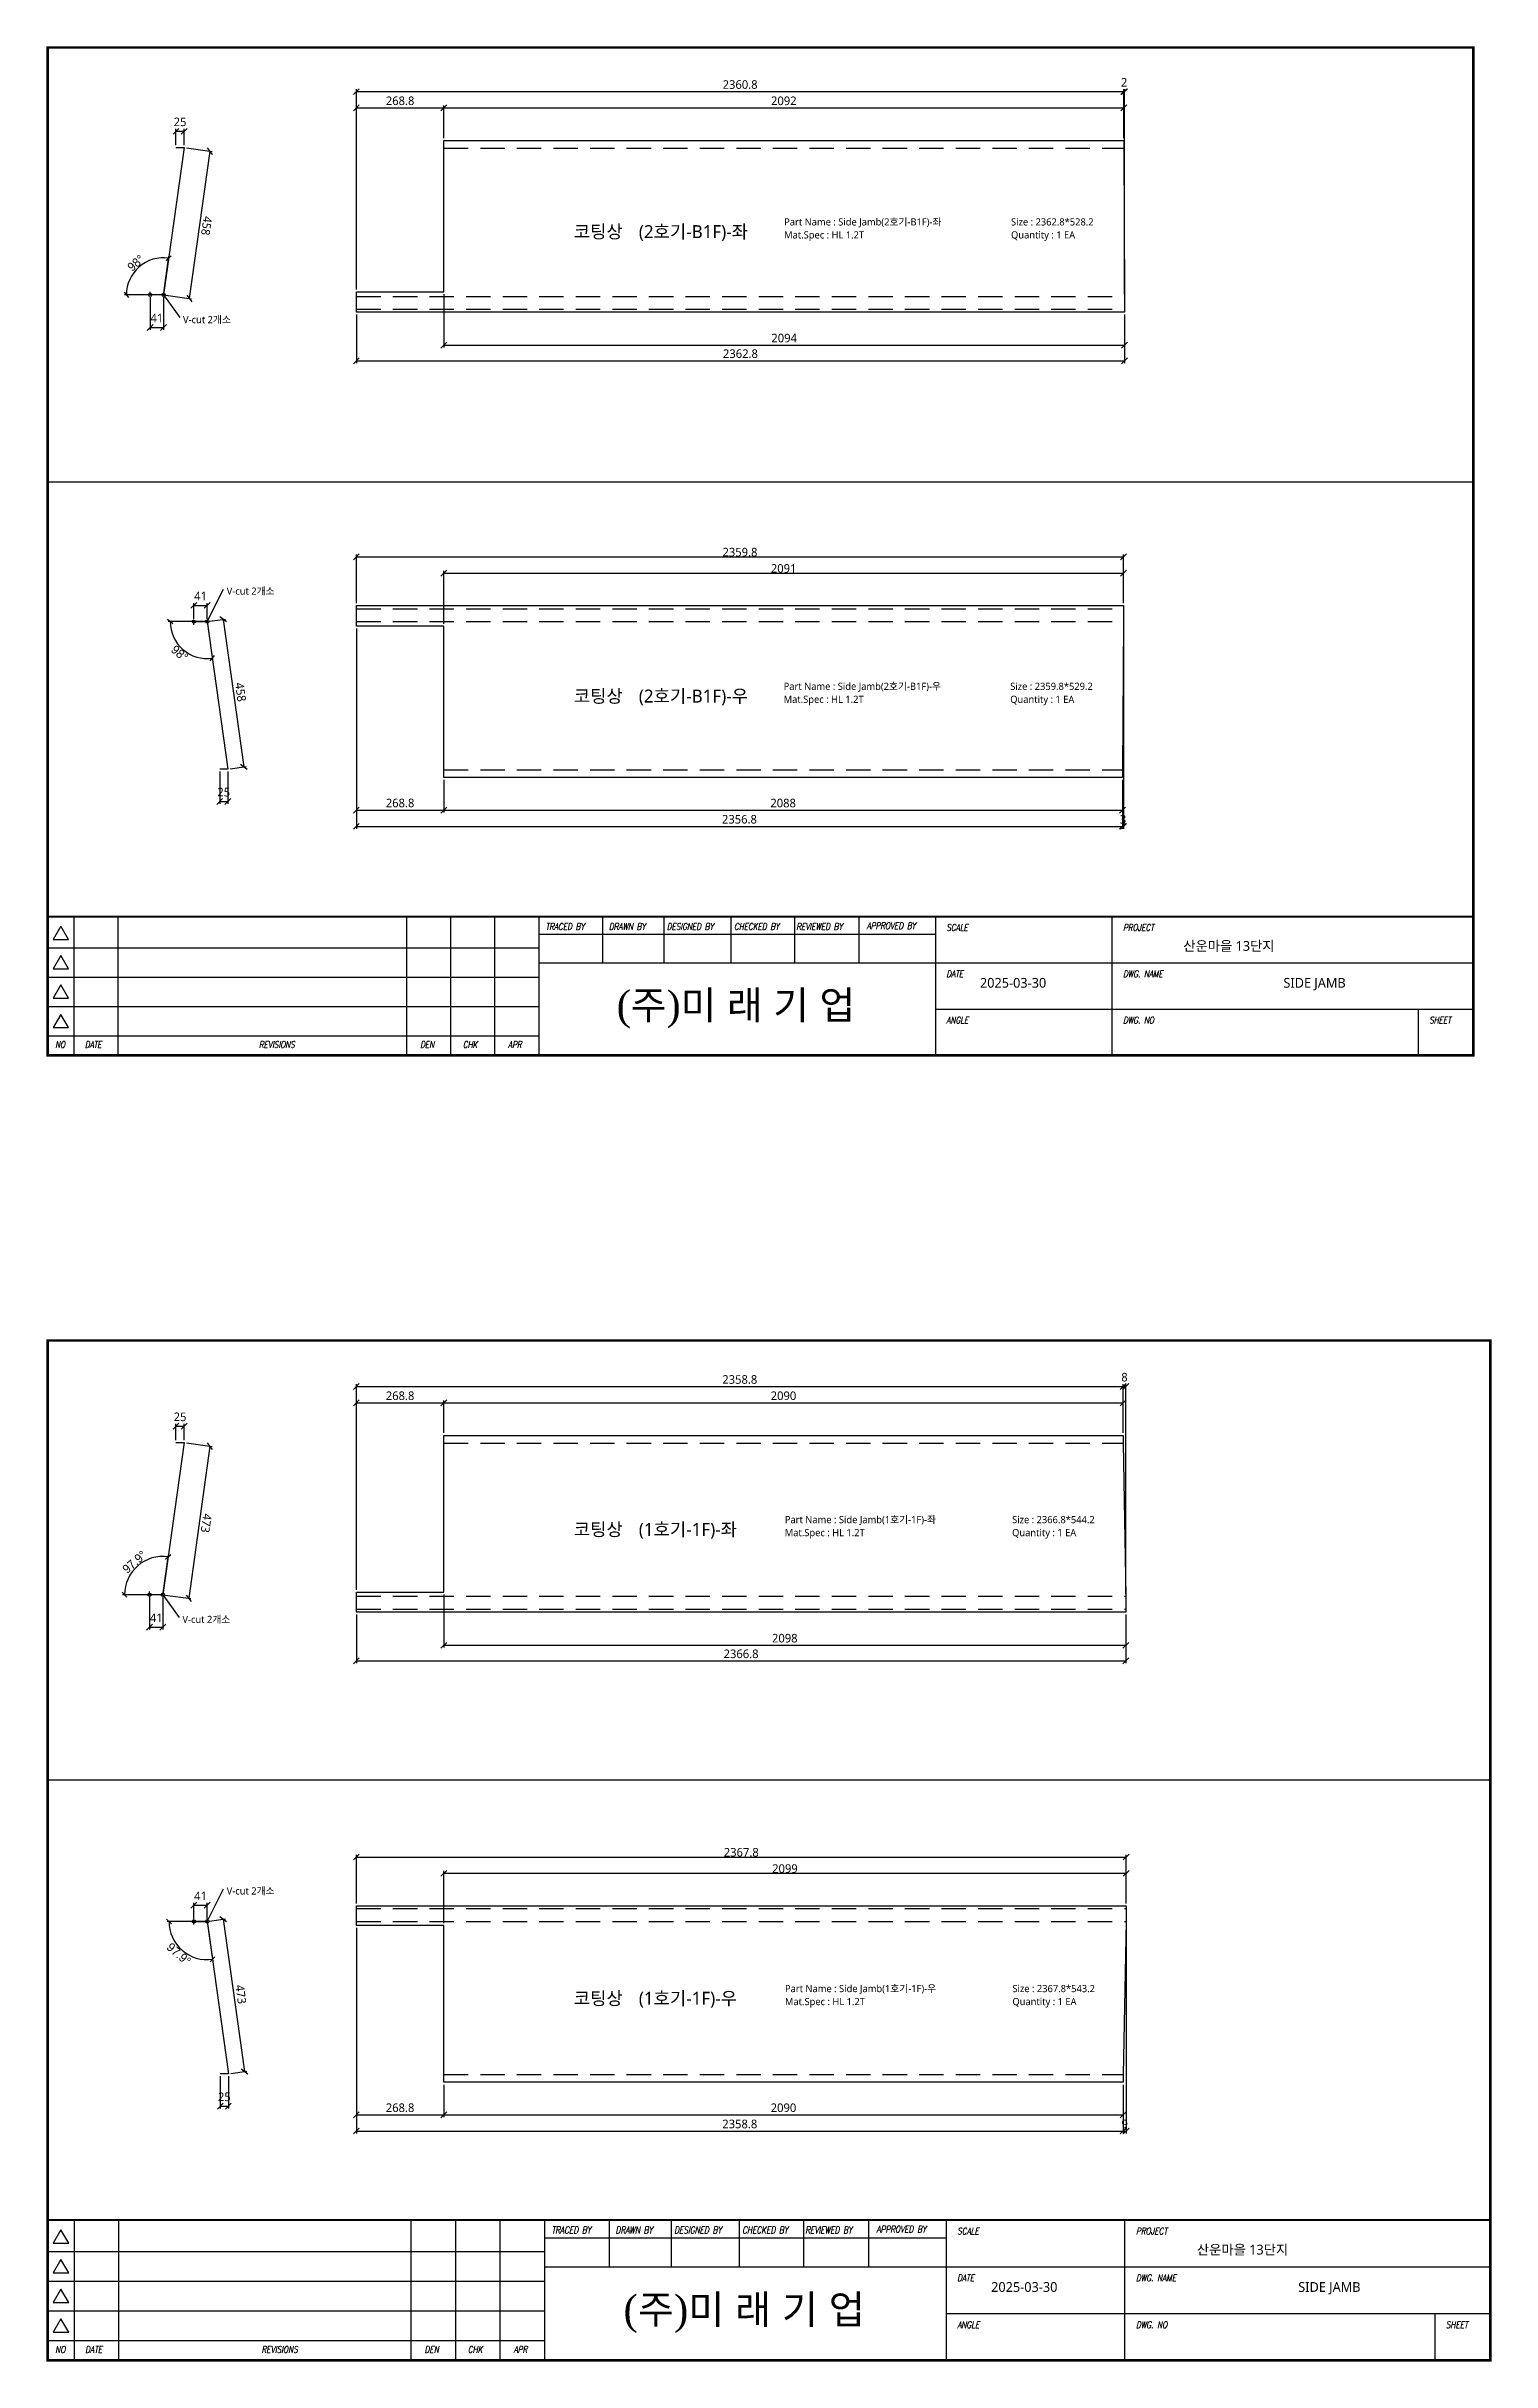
# Model space of a CAD drawing. Extents: x 674 to 10492, y -109346 to 1748.
# Drawn here: x 6046 to 10492, y -33356 to -26231 of the extents above; entities that cross this region are included whole.
import ezdxf
from ezdxf.enums import TextEntityAlignment as Align

# ---------------------------------------------------------------- set-up
doc = ezdxf.new("R2010")
doc.units = 0
doc.header["$LTSCALE"] = 10
doc.header["$MEASUREMENT"] = 0
doc.linetypes.add('DASHED2', pattern=[0.375, 0.25, -0.125])
doc.layers.get('0').update_dxf_attribs({"linetype": 'CONTINUOUS'})
for name, color, linetype in [('22', 8, 'DASHED2'), ('dim', 3, 'CONTINUOUS'), ('FROM', 7, 'CONTINUOUS'), ('레이져', 7, 'CONTINUOUS')]:
    doc.layers.add(name, color=color, linetype=linetype)
doc.styles.add('G1', font='batang.ttc', dxfattribs={"height": 20})
doc.styles.add('ITALICT', font='italict')
doc.styles.add('JKW', font='')
doc.styles.add('MIRAESTYLE', font='gulim.ttc')
doc.styles.add('YCKIM', font='gulim.ttc')
doc.styles.get('JKW').set_extended_font_data('NanumGothic')
doc.dimstyles.new('MIRAE', dxfattribs={"dimscale": 100, "dimtxt": 0.25, "dimasz": 0.15, "dimexe": 0.06, "dimexo": 0.06, "dimgap": 0.07, "dimtad": 1, "dimdec": 1, "dimtxsty": 'YCKIM', "dimblk": 'OBLIQUE', "dimcen": 2.5, "dimclrd": 3, "dimclre": 3, "dimclrt": 256, "dimadec": 1, "dimazin": 3, "dimtfac": 0.5, "dimtix": 1, "dimtmove": 0, "dimatfit": 3, "dimldrblk": 'OBLIQUE'})
doc.dimstyles.get("Standard").update_dxf_attribs({"dimtxt": 2.5, "dimasz": 2.5, "dimexe": 1.25, "dimexo": 0.625, "dimtad": 1, "dimtxsty": 'MIRAESTYLE', "dimcen": 2.5, "dimazin": 3, "dimtfac": 1, "dimtmove": 0, "dimatfit": 3})
doc.dimstyles.new('미래', dxfattribs={"dimscale": 120, "dimtxt": 0.2, "dimasz": 0.15, "dimexe": 0.06, "dimexo": 0.06, "dimgap": 0.07, "dimtad": 1, "dimdec": 1, "dimlfac": -1, "dimtxsty": 'JKW', "dimblk": 'OBLIQUE', "dimcen": 2.5, "dimclrd": 3, "dimclre": 3, "dimclrt": 256, "dimadec": 1, "dimazin": 2, "dimtfac": 0.5, "dimtmove": 1, "dimatfit": 3, "dimarcsym": 1})

# ---------------------------------------------------------------- blocks, each defined once
blk = doc.blocks.new('_OBLIQUE')
at = {"color": 0, "linetype": 'ByBlock'}
blk.add_line((-0.5, -0.5), (0.5, 0.5), dxfattribs=at)
blk = doc.blocks.new('3')
at = {"layer": 'FROM', "color": 7}
blk.add_line((25823.5, 11169), (25823.5, 11496.2), dxfattribs=at)
at = {"layer": 'FROM', "color": 2}
for p, q in [((25885.8, 11169), (25885.8, 11496.2)), ((25989.7, 11169), (25989.7, 11496.2)), ((26670, 11169), (26670, 11496.2)), ((26773.9, 11169), (26773.9, 11496.2)), ((26877.7, 11169), (26877.7, 11496.2)), ((25823.5, 11422.9), (26981.6, 11422.9)), ((25823.5, 11353.6), (26981.6, 11353.6)), ((25823.5, 11284.4), (26981.6, 11284.4)), ((25823.5, 11215.1), (26981.6, 11215.1))]:
    blk.add_line(p, q, dxfattribs=at)
at = {"layer": 'FROM', "color": 0}
for p, q in [((26981.6, 11169), (26981.6, 11496.2)), ((27131.3, 11496.2), (27131.3, 11387.2)), ((27276.5, 11387.2), (27276.5, 11496.2)), ((27434, 11496.2), (27434, 11387.2)), ((27583.7, 11496.2), (27583.7, 11387.2)), ((27735.3, 11496.2), (27735.3, 11387.2)), ((27915.7, 11496.2), (27915.7, 11169)), ((28332.2, 11169), (28332.2, 11496.2)), ((26981.6, 11454.7), (27915.7, 11454.7)), ((26981.6, 11387.2), (29183.5, 11387.2)), ((27915.7, 11278.1), (29183.5, 11278.1))]:
    blk.add_line(p, q, dxfattribs=at)
at = {"layer": 'FROM'}
blk.add_line((29053.7, 11278.1), (29053.7, 11169), dxfattribs=at)
at = {"layer": 'FROM', "color": 0, "const_width": 5.89}
blk.add_lwpolyline([(25823.5, 11169), (29183.5, 11169), (29183.5, 13545), (25823.5, 13545)], close=True, dxfattribs=at)
at = {"layer": 'FROM', "color": 0, "const_width": 4.87}
blk.add_lwpolyline([(25823.5, 11496.2), (29183.5, 11496.2)], dxfattribs=at)
at = {"layer": 'FROM', "color": 2}
for points in [[(25854.7, 11473.5), (25836.7, 11442.3), (25872.7, 11442.3)], [(25854.7, 11404.3), (25836.7, 11373.1), (25872.7, 11373.1)], [(25854.7, 11335), (25836.7, 11303.8), (25872.7, 11303.8)], [(25854.7, 11265.7), (25836.7, 11234.6), (25872.7, 11234.6)]]:
    blk.add_lwpolyline(points, close=True, dxfattribs=at)
at = {"layer": 'FROM', "color": 4, "style": 'ITALICT', "width": 0.8}
for s, height, p in [('TRACED BY', 15.58, (26997.2, 11465)), ('DRAWN BY', 15.58, (27146.3, 11465)), ('DESIGNED BY', 15.583, (27282.8, 11465)), ('CHECKED BY', 15.58, (27441.2, 11465)), ('REVIEWED BY', 15.583, (27587.9, 11465)), ('APPROVED BY', 15.583, (27753.8, 11466.9)), ('SCALE', 15.58, (27941.7, 11462.5)), ('PROJECT', 15.58, (28358.1, 11462.5)), ('DATE', 15.58, (27941.7, 11353.4)), ('DWG. NAME', 15.58, (28358.1, 11353.4)), ('ANGLE', 15.58, (27941.7, 11244.4)), ('DWG. NO', 15.58, (28358.1, 11244.4)), ('SHEET', 15.58, (29079.6, 11244.4)), ('NO', 15.58, (25841.2, 11186.7)), ('DATE', 15.58, (25911.2, 11186.7)), ('REVISIONS', 15.58, (26321.6, 11186.7)), ('DEN', 15.58, (26701.4, 11186.7)), ('CHK', 15.58, (26802.1, 11186.7)), ('APR', 15.58, (26908.6, 11186.7))]:
    blk.add_text(s, height=height, dxfattribs=at).set_placement(p)
blk = doc.blocks.new('side_frame')
at = {"color": 8}
blk.add_line((4556.9, 1833.1), (0, 1833.1), dxfattribs=at)
at = {"xscale": 1.356231088589885, "yscale": 1.356231088589885, "zscale": 1.356231088589885}
blk.add_blockref('3', (-35022.6, -15147.7), dxfattribs=at)
at = {"style": 'G1'}
blk.add_text('(주)미 래 기 업', height=90.59, dxfattribs=at).set_placement((2199.9, 152.1), align=Align.MIDDLE)

msp = doc.modelspace()

# ---------------------------------------------------------------- linework, layer by layer
for p, q in [((6470, -26542), (6406.6, -26995.59)), ((6445, -26542), (6470, -26542)), ((6365.6, -26995.59), (6365.6, -26986.59)), ((6406.6, -26995.59), (6365.6, -26995.59)), ((6500, -28011), (6500, -28001)), ((6500, -28001), (6541, -28001)), ((6541, -28001), (6604.4, -28454.59)), ((6604.4, -28454.59), (6579.4, -28454.59)), ((6470, -30527), (6404.76, -30995.48)), ((6445, -30527), (6470, -30527)), ((6363.76, -30995.48), (6363.76, -30985.48)), ((6404.76, -30995.48), (6363.76, -30995.48)), ((6500, -32010), (6500, -32001)), ((6500, -32001), (6541, -32001)), ((6541, -32001), (6606.24, -32469.48)), ((6606.24, -32469.48), (6581.24, -32469.48))]:
    msp.add_line(p, q)
at = {"color": 6}
for centre in [(6365.6, -26995.59), (6406.6, -26995.59), (6500, -28001), (6541, -28001), (6363.76, -30995.48), (6404.76, -30995.48), (6500, -32001), (6541, -32001)]:
    msp.add_circle(centre, 5, dxfattribs=at)
at = {"layer": '22', "ltscale": 30}
for p, q in [((7268.8, -26543.8), (9360.8, -26543.8)), ((7000, -27000), (9362.8, -27000)), ((7000, -27039.8), (9362.8, -27039.8)), ((7000, -27961.2), (9359.8, -27961.2)), ((7000, -28001), (9359.8, -28001)), ((7268.8, -28457.2), (9356.8, -28457.2)), ((7268.8, -30528.8), (9358.8, -30528.8)), ((7000, -31000), (9366.8, -31000)), ((7000, -31039.8), (9366.8, -31039.8)), ((7000, -31961.2), (9367.8, -31961.2)), ((7000, -32001), (9367.8, -32001)), ((7268.8, -32472.2), (9358.8, -32472.2))]:
    msp.add_line(p, q, dxfattribs=at)
at = {"layer": '레이져'}
for p, q in [((7268.8, -26520), (9360.8, -26520)), ((7268.8, -26543.8), (7268.8, -26520)), ((7268.8, -26986.4), (7268.8, -26543.8)), ((7268.8, -26543.8), (7268.8, -26543.8)), ((9360.8, -26520), (9360.8, -26543.8)), ((9360.8, -26543.8), (9362.8, -27000)), ((7000, -27000), (7000, -26986.4)), ((7000, -26986.4), (7268.8, -26986.4)), ((7000, -27039.8), (7000, -27000)), ((9362.8, -27000), (9362.8, -27039.8)), ((7000, -27048.2), (7000, -27039.8)), ((9362.8, -27048.2), (7000, -27048.2)), ((9362.8, -27039.8), (9362.8, -27048.2)), ((7000, -27951.8), (9359.8, -27951.8)), ((7000, -27961.2), (7000, -27951.8)), ((7000, -28001), (7000, -27961.2)), ((7000, -28014.6), (7000, -28001)), ((9359.8, -28001), (9356.8, -28457.2)), ((9359.8, -27951.8), (9359.8, -27961.2)), ((9359.8, -27961.2), (9359.8, -28001)), ((7268.8, -28014.6), (7000, -28014.6)), ((7268.8, -28457.2), (7268.8, -28014.6)), ((7268.8, -28481), (7268.8, -28457.2)), ((9356.8, -28481), (7268.8, -28481)), ((9356.8, -28457.2), (9356.8, -28481)), ((9356.8, -28481), (9356.8, -28481)), ((7268.8, -30505), (9358.8, -30505)), ((7268.8, -30528.8), (7268.8, -30505)), ((7268.8, -30987.5), (7268.8, -30528.8)), ((7268.8, -30528.8), (7268.8, -30528.8)), ((9358.8, -30505), (9358.8, -30528.8)), ((9358.8, -30528.8), (9366.8, -31000)), ((7000, -31000), (7000, -30987.5)), ((7000, -30987.5), (7268.8, -30987.5)), ((7000, -31039.8), (7000, -31000)), ((7000, -31049.2), (7000, -31039.8)), ((9366.8, -31049.2), (7000, -31049.2)), ((9366.8, -31000), (9366.8, -31039.8)), ((9366.8, -31039.8), (9366.8, -31049.2)), ((7000, -31952.8), (9367.8, -31952.8)), ((7000, -31961.2), (7000, -31952.8)), ((7000, -32001), (7000, -31961.2)), ((9367.8, -31952.8), (9367.8, -31961.2)), ((9367.8, -31961.2), (9367.8, -32001)), ((7000, -32013.5), (7000, -32001)), ((7268.8, -32013.5), (7000, -32013.5)), ((7268.8, -32472.2), (7268.8, -32013.5)), ((9367.8, -32001), (9358.8, -32472.2)), ((7268.8, -32496), (7268.8, -32472.2)), ((9358.8, -32472.2), (9358.8, -32496)), ((9358.8, -32496), (7268.8, -32496)), ((9358.8, -32496), (9358.8, -32496))]:
    msp.add_line(p, q, dxfattribs=at)

# ---------------------------------------------------------------- block references
for p, xscale, yscale in [((6050, -29335.8, 0.96), 0.9624548736462094, 0.9624548736462094), ((6050, -33351.8, 0.97), 0.9740072202166065, 0.9740072202166065)]:
    msp.add_blockref('side_frame', p, dxfattribs=dict(xscale=xscale, yscale=yscale))

# ---------------------------------------------------------------- texts
at = {"style": 'JKW'}
for s, height, p in [('코팅상', 40, (7668.8, -26800.87)), ('Part Name : Side Jamb(2호기-B1F)-좌', 22, (8315.8, -26770.87)), ('Size : 2362.8*528.2 ', 22, (9013.8, -26770.87)), ('Mat.Spec : HL 1.2T ', 22, (8315.8, -26810.87)), ('Quantity : 1 EA ', 22, (9013.8, -26810.87)), ('코팅상', 40, (7668.8, -28230)), ('Part Name : Side Jamb(2호기-B1F)-우', 22, (8314.3, -28200)), ('Size : 2359.8*529.2 ', 22, (9011.3, -28200)), ('Mat.Spec : HL 1.2T ', 22, (8314.3, -28240)), ('Quantity : 1 EA ', 22, (9011.3, -28240)), ('산운마을 13단지', 30, (9543.71, -28998.94)), ('2025-03-30', 30, (8918.12, -29112.51)), ('SIDE JAMB', 30, (9851.7, -29112.51)), ('코팅상', 40, (7668.8, -30794.35)), ('Part Name : Side Jamb(1호기-1F)-좌', 22, (8317.8, -30764.35)), ('Size : 2366.8*544.2 ', 22, (9017.13, -30764.35)), ('Mat.Spec : HL 1.2T ', 22, (8317.8, -30804.35)), ('Quantity : 1 EA ', 22, (9017.13, -30804.35)), ('Part Name : Side Jamb(1호기-1F)-우', 22, (8318.3, -32207.5)), ('Size : 2367.8*543.2 ', 22, (9017.97, -32207.5)), ('코팅상', 40, (7668.8, -32237.5)), ('Mat.Spec : HL 1.2T ', 22, (8318.3, -32247.5)), ('Quantity : 1 EA ', 22, (9017.97, -32247.5)), ('산운마을 13단지', 30, (9585.65, -33010.9)), ('2025-03-30', 30, (8952.54, -33125.83)), ('SIDE JAMB', 30, (9897.33, -33125.83))]:
    msp.add_text(s, height=height, dxfattribs=at).set_placement(p, align=Align.MIDDLE_LEFT)
at = {"char_height": 22, "attachment_point": 1, "style": 'JKW'}
for insert in [(6466.6, -27060.59), (6601, -27896), (6464.76, -31060.48), (6601, -31896)]:
    msp.add_mtext('V-cut 2개소', dxfattribs=dict(at, insert=insert))
at = {"layer": '레이져', "style": 'JKW'}
for s, p in [('(2호기-B1F)-좌', (7868.8, -26800.87)), ('(2호기-B1F)-우', (7868.8, -28230)), ('(1호기-1F)-좌', (7868.8, -30794.35)), ('(1호기-1F)-우', (7868.8, -32237.5))]:
    msp.add_text(s, height=40, dxfattribs=at).set_placement(p, align=Align.MIDDLE_LEFT)

# ---------------------------------------------------------------- dimensions: what is measured, and where the dimension line sits
for base, line1, line2 in [((6392.2, -26882.19), ((6365.6, -26995.59), (6406.6, -26995.59)), ((6406.6, -26995.59), (6470, -26542))), ((6531.6, -28114.4), ((6541, -28001), (6604.4, -28454.59)), ((6541, -28001), (6500, -28001))), ((6390.82, -30878.36), ((6363.76, -30995.48), (6404.76, -30995.48)), ((6404.76, -30995.48), (6470, -30527))), ((6532.06, -32118.12), ((6541, -32001), (6606.24, -32469.48)), ((6541, -32001), (6500, -32001)))]:
    msp.add_angular_dim_2l(base=base, line1=line1, line2=line2, dimstyle='mirae', override={"dimtxt": 0.27, "dimgap": 0.02, "dimdec": 0, "dimlfac": 1, "dimdsep": 46, "dimclrt": 7}).render()
at = {"layer": 'dim'}
for base, p1, p2, override in [((7000, -26370), (7000, -26986.4), (9360.8, -26520), {"dimtxt": 0.22, "dimgap": 0.07, "dimdec": 1, "dimlfac": 1, "dimdsep": 46, "dimclrt": 7}), ((9360.8, -26370), (9360.8, -26520), (9362.8, -27000), {"dimtxt": 0.22, "dimgap": 0.07, "dimdec": 1, "dimlfac": 1, "dimdsep": 46, "dimclrt": 7}), ((7000, -26420), (7000, -26986.4), (7268.8, -26520), {"dimtxt": 0.22, "dimgap": 0.07, "dimdec": 1, "dimlfac": 1, "dimdsep": 46, "dimclrt": 7}), ((7268.8, -26420), (7268.8, -26520), (9360.8, -26520), {"dimtxt": 0.22, "dimgap": 0.07, "dimdec": 1, "dimlfac": 1, "dimdsep": 46, "dimclrt": 7}), ((6445, -26492), (6445, -26542), (6470, -26542), {"dimtxt": 0.22, "dimgap": 0.07, "dimdec": 1, "dimlfac": 1, "dimdsep": 46, "dimclrt": 7}), ((6365.6, -27095.59), (6365.6, -26995.59), (6406.6, -26995.59), {"dimtxt": 0.22, "dimgap": 0.07, "dimdec": 1, "dimlfac": 1, "dimdsep": 46, "dimclrt": 7}), ((7268.8, -27150), (7268.8, -26986.4), (9362.8, -27048.2), {"dimtxt": 0.22, "dimgap": 0.07, "dimdec": 1, "dimlfac": 1, "dimdsep": 46, "dimclrt": 7}), ((7000, -27198.2), (7000, -27048.2), (9362.8, -27048.2), {"dimtxt": 0.22, "dimgap": 0.07, "dimdec": 1, "dimlfac": 1, "dimdsep": 46, "dimclrt": 7}), ((7000, -27801.8), (7000, -27951.8), (9359.8, -27951.8), {"dimtxt": 0.22, "dimgap": 0.01, "dimdec": 1, "dimlfac": 1, "dimdsep": 46, "dimclrt": 7}), ((7268.8, -27851.8), (7268.8, -28014.6), (9359.8, -27951.8), {"dimtxt": 0.22, "dimgap": 0.01, "dimdec": 1, "dimlfac": 1, "dimdsep": 46, "dimclrt": 7}), ((6500, -27951), (6500, -28001), (6541, -28001), {"dimtxt": 0.22, "dimgap": 0.07, "dimdec": 1, "dimlfac": 1, "dimdsep": 46, "dimclrt": 7}), ((9356.8, -28631), (9356.8, -28481), (9359.8, -28001), {"dimtxt": 0.22, "dimgap": 0.01, "dimdec": 1, "dimlfac": 1, "dimdsep": 46, "dimclrt": 7}), ((7000, -28581), (7000, -28014.6), (7268.8, -28481), {"dimtxt": 0.22, "dimgap": 0.07, "dimdec": 1, "dimlfac": 1, "dimdsep": 46, "dimclrt": 7}), ((7000, -28631), (7000, -28014.6), (9356.8, -28481), {"dimtxt": 0.22, "dimgap": 0.07, "dimdec": 1, "dimlfac": 1, "dimdsep": 46, "dimclrt": 7}), ((6579.4, -28554.59), (6579.4, -28454.59), (6604.4, -28454.59), {"dimtxt": 0.22, "dimgap": 0.07, "dimdec": 1, "dimlfac": 1, "dimdsep": 46, "dimclrt": 7}), ((7268.8, -28581), (7268.8, -28481), (9356.8, -28481), {"dimtxt": 0.22, "dimgap": 0.07, "dimdec": 1, "dimlfac": 1, "dimdsep": 46, "dimclrt": 7}), ((7000, -30355), (7000, -30987.5), (9358.8, -30505), {"dimtxt": 0.22, "dimgap": 0.07, "dimdec": 1, "dimlfac": 1, "dimdsep": 46, "dimclrt": 7}), ((9358.8, -30355), (9358.8, -30505), (9366.8, -31000), {"dimtxt": 0.22, "dimgap": 0.07, "dimdec": 1, "dimlfac": 1, "dimdsep": 46, "dimclrt": 7}), ((7000, -30405), (7000, -30987.5), (7268.8, -30505), {"dimtxt": 0.22, "dimgap": 0.07, "dimdec": 1, "dimlfac": 1, "dimdsep": 46, "dimclrt": 7}), ((7268.8, -30405), (7268.8, -30505), (9358.8, -30505), {"dimtxt": 0.22, "dimgap": 0.07, "dimdec": 1, "dimlfac": 1, "dimdsep": 46, "dimclrt": 7}), ((6445, -30477), (6445, -30527), (6470, -30527), {"dimtxt": 0.22, "dimgap": 0.07, "dimdec": 1, "dimlfac": 1, "dimdsep": 46, "dimclrt": 7}), ((7268.8, -31151), (7268.8, -30987.5), (9366.8, -31049.2), {"dimtxt": 0.22, "dimgap": 0.07, "dimdec": 1, "dimlfac": 1, "dimdsep": 46, "dimclrt": 7}), ((6363.76, -31095.48), (6363.76, -30995.48), (6404.76, -30995.48), {"dimtxt": 0.22, "dimgap": 0.07, "dimdec": 1, "dimlfac": 1, "dimdsep": 46, "dimclrt": 7}), ((7000, -31199.2), (7000, -31049.2), (9366.8, -31049.2), {"dimtxt": 0.22, "dimgap": 0.07, "dimdec": 1, "dimlfac": 1, "dimdsep": 46, "dimclrt": 7}), ((7000, -31802.8), (7000, -31952.8), (9367.8, -31952.8), {"dimtxt": 0.22, "dimgap": 0.01, "dimdec": 1, "dimlfac": 1, "dimdsep": 46, "dimclrt": 7}), ((7268.8, -31852.8), (7268.8, -32013.5), (9367.8, -31952.8), {"dimtxt": 0.22, "dimgap": 0.01, "dimdec": 1, "dimlfac": 1, "dimdsep": 46, "dimclrt": 7}), ((6500, -31951), (6500, -32001), (6541, -32001), {"dimtxt": 0.22, "dimgap": 0.07, "dimdec": 1, "dimlfac": 1, "dimdsep": 46, "dimclrt": 7}), ((7000, -32596), (7000, -32013.5), (7268.8, -32496), {"dimtxt": 0.22, "dimgap": 0.07, "dimdec": 1, "dimlfac": 1, "dimdsep": 46, "dimclrt": 7}), ((7000, -32646), (7000, -32013.5), (9358.8, -32496), {"dimtxt": 0.22, "dimgap": 0.07, "dimdec": 1, "dimlfac": 1, "dimdsep": 46, "dimclrt": 7}), ((9358.8, -32646), (9358.8, -32496), (9367.8, -32001), {"dimtxt": 0.22, "dimgap": 0.01, "dimdec": 1, "dimlfac": 1, "dimdsep": 46, "dimclrt": 7}), ((6581.24, -32569.48), (6581.24, -32469.48), (6606.24, -32469.48), {"dimtxt": 0.22, "dimgap": 0.07, "dimdec": 1, "dimlfac": 1, "dimdsep": 46, "dimclrt": 7}), ((7268.8, -32596), (7268.8, -32496), (9358.8, -32496), {"dimtxt": 0.22, "dimgap": 0.07, "dimdec": 1, "dimlfac": 1, "dimdsep": 46, "dimclrt": 7})]:
    msp.add_linear_dim(base=base, p1=p1, p2=p2, dimstyle='미래', override=override, dxfattribs=at).render()
for base, p1, p2, angle in [((6549.23, -26553.07), (6470, -26542), (6406.6, -26995.59), 262.043161), ((6590.52, -27994.08), (6541, -28001), (6604.4, -28454.59), 277.956839), ((6549.24, -30538.03), (6470, -30527), (6404.76, -30995.48), 262.072293), ((6590.52, -31994.1), (6541, -32001), (6606.24, -32469.48), 277.927707)]:
    msp.add_linear_dim(base=base, p1=p1, p2=p2, angle=angle, dimstyle='미래', override={"dimtxt": 0.22, "dimgap": 0.07, "dimdec": 1, "dimlfac": 1, "dimdsep": 46, "dimclrt": 7}, dxfattribs=at).render()

# ---------------------------------------------------------------- leaders
for points in [[(6406.6, -26995.59), (6456.6, -27065.59)], [(6541, -28001), (6591, -27901)], [(6404.76, -30995.48), (6454.76, -31065.48)], [(6541, -32001), (6591, -31901)]]:
    msp.add_leader(points, dimstyle='Standard', dxfattribs=at)

doc.saveas('drawing.dxf')
